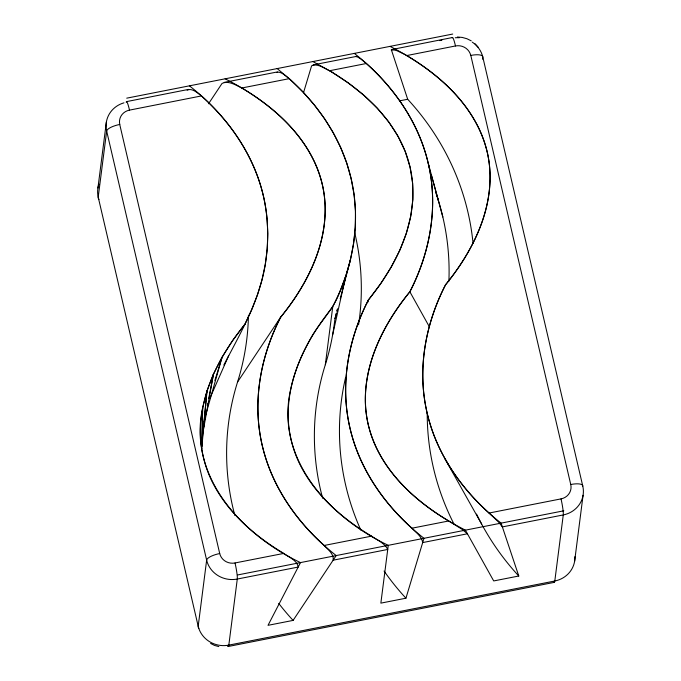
<?xml version="1.0" encoding="UTF-8"?>
<svg xmlns="http://www.w3.org/2000/svg" width="681" height="681" viewBox="0 0 681 681"><rect width="100%" height="100%" fill="white"/><g stroke="black" fill="none" stroke-linecap="round" stroke-linejoin="round"><path stroke-width="1.02" d="M201.899 448.617L202.64 407.774L206.973 390.928L213.476 374.048L222.057 357.236L232.596 340.594L244.956 324.207L251.783 309.71L257.486 294.882L261.998 279.789L265.258 264.5L267.207 249.101L267.812 233.677L267.046 218.303A186.517 176.464 7.3 0 0 256.465 173.4C244.879 143.512 225.241 117.251 201.465 95.927C197.669 93.05 191.88 87.602 187.147 90.224M201.925 439.994L202.64 407.774C187.522 476.87 242.538 535.121 300.5 562.591L268.016 625.328L293.094 620.4L336.21 555.568C300.857 527.869 272.553 489.656 262.236 445.459C252.089 402.241 260.414 356.265 280.666 317.184C310.672 280.708 333.332 232.417 322.283 184.355C310.391 135.221 268.305 100.805 225.122 78.809M201.934 446.225L206.973 390.928L204.649 414.823M203.236 429.362L203.738 424.169M203.942 422.092L204.445 416.9M97.928 188.016L106.389 121.942M322.632 498.245A264.969 250.676 7.3 0 1 325.314 364.761L332.72 306.952L339.913 291.579L345.846 275.848L350.434 259.819L353.601 243.594L355.295 227.267L355.465 210.94L354.086 194.706L351.149 178.677L346.68 162.946L340.704 147.615L333.273 132.778L324.462 118.52L314.341 104.908L303.011 92.012L290.591 79.89L277.176 68.568M482.54 59.179L482.812 57.085A25.708 24.32 7.3 0 0 472.273 42.145M574.611 561.357L583.072 495.283M202.929 432.478L213.476 374.048L208.718 398.547M207.33 405.689L207.731 403.646M332.643 334.797L345.846 275.848L342.271 289.97M336.397 313.183L334.856 319.236L336.474 313.09M336.908 311.166L337.418 309.148M337.01 311.047L337.546 308.995M340.228 298.746L350.434 259.819M205.441 415.904L222.057 357.236L214.89 380.492M303.488 92.769L311.6 65.827C317.235 62.967 324.326 68.389 329.595 70.73C359.525 88.641 387.183 112.697 402.335 144.713A124.921 118.179 7.3 0 1 412.958 189.607C413.801 230.663 393.678 268.799 368.43 299.929C351.754 332.388 342.926 369.289 346.348 405.825A186.517 176.464 7.3 0 0 356.921 450.737C368.506 480.624 388.144 506.885 411.92 528.209C415.921 532.431 421.862 536.492 422.688 542.578L467.421 533.785L462.058 529.307L448.694 520.974C418.764 503.063 391.107 479.007 375.955 446.991A124.921 118.179 7.3 0 1 365.331 402.096C364.488 361.049 384.612 322.913 409.86 291.783C426.536 259.316 435.363 222.415 431.941 185.879A186.517 176.464 7.3 0 0 421.369 140.976C409.775 111.08 390.136 84.819 366.361 63.495L360.351 58.617L356.469 56.395L313.107 64.908M367.587 302.739L368.43 299.929L380.79 283.543L391.337 266.901L399.917 250.089L406.421 233.208L410.745 216.362L412.822 199.661L412.592 183.198L410.047 167.092L405.195 151.437L398.062 136.336L388.732 121.873L377.274 108.134L363.816 95.178L348.502 83.065L331.468 71.846L312.885 61.545M276.682 72.535C280.402 70.637 285.884 76.136 289.229 78.664C313.005 99.988 332.643 126.249 344.237 156.145A186.517 176.464 7.3 0 1 354.81 201.048C357.678 232.204 351.762 263.751 339.547 292.455C333.137 310.383 318.563 323.305 309.821 339.972C300.976 355.805 294.081 372.711 290.412 390.511C275.286 459.607 330.302 517.858 388.264 545.328L380.858 603.136L405.936 598.207L423.974 538.305C388.621 510.605 360.326 472.393 350 428.204C339.862 384.978 348.178 339.002 368.43 299.929M210.046 397.874L228.714 355.584M223.845 364.99C241.185 331.868 260.661 298.542 265.837 260.857C268.927 239.278 268.186 217.213 263.385 195.932C253.068 151.744 224.764 113.531 189.412 85.832M390.017 46.376C433.21 68.372 475.295 102.788 487.187 151.923C498.237 199.984 475.568 248.276 445.561 284.76C425.319 323.833 416.993 369.809 427.132 413.035C437.457 457.223 465.753 495.436 501.105 523.136L518.777 576.015L493.699 580.944L465.404 530.158C422.211 508.162 380.134 473.746 368.234 424.612C357.185 376.55 379.853 328.259 409.86 291.783C430.103 252.702 438.428 206.726 428.289 163.508C417.964 119.311 389.668 81.099 354.316 53.399M208.531 103.759L222.04 83.44C228.382 80.23 236.018 85.236 241.832 87.994C271.762 105.904 299.419 129.96 314.571 161.976A124.921 118.179 7.3 0 1 325.195 206.871C326.037 247.918 305.914 286.054 280.666 317.184C263.99 349.651 255.162 386.553 258.584 423.088A186.517 176.464 7.3 0 0 269.157 467.992C280.742 497.888 300.381 524.149 324.156 545.472C327.876 549.473 334.252 554.121 333.128 560.199L387.736 549.456C384.867 543.217 377.104 540.042 371.562 536.143C341.624 518.232 313.967 494.176 298.823 462.161A124.921 118.179 7.3 0 1 288.191 417.266C287.356 376.218 307.48 338.082 332.72 306.952M234.868 515.508A264.969 250.676 7.3 0 1 237.55 382.024L280.666 317.184M244.956 324.207C219.716 355.337 199.584 393.473 200.427 434.529A124.921 118.179 7.3 0 0 211.059 479.424C226.203 511.44 253.86 535.496 283.798 553.406C288.77 557.194 297.205 560.31 298.184 567.069L237.286 579.046A25.708 24.32 7.3 0 1 206.649 560.14L106.67 131.058A25.708 24.32 7.3 0 1 123.968 102.831M188.671 89.381L126.581 101.605M277.661 71.888L224.177 82.401M228.297 646.482L554.283 582.366M126.726 98.166L452.712 34.05M473.031 243.143A264.969 250.676 7.3 0 0 407.689 99.264L391.32 49.645L452.567 37.498M391.286 50.156L393.346 49.747M439.798 40.613L441.858 40.213M119.779 124.461A12.777 12.088 7.3 0 1 129.509 110.118L201.465 95.927M241.832 87.994L289.229 78.664M329.595 70.73L366.361 63.495M404.872 54.489L406.727 55.561L455.487 45.967A12.777 12.088 7.3 0 1 470.767 55.433M399.662 100.839L407.689 99.264M198.869 628.291A25.708 7.857 -13.1 0 1 198.188 626.214L98.209 197.132L106.67 131.058A12.854 3.924 -13.1 0 1 119.737 124.47L219.716 553.542A12.777 12.088 7.3 0 0 235.03 562.957L283.798 553.406M324.156 545.472L371.562 536.143M411.92 528.209L448.694 520.974M406.727 55.561C436.657 73.471 464.314 97.528 479.467 129.543A124.921 118.179 7.3 0 1 490.09 174.438C490.933 215.494 470.809 253.621 445.561 284.76C428.885 317.218 420.058 354.12 423.48 390.656A186.517 176.464 7.3 0 0 434.052 435.568C445.646 465.455 465.285 491.716 489.06 513.04L561.025 498.884A12.777 12.088 7.3 0 0 570.746 484.506L470.801 55.425A12.854 3.924 -13.1 0 1 482.812 57.085L582.791 486.166A25.708 24.32 7.3 0 1 563.272 514.93L554.802 581.004A25.708 2.767 78.9 0 1 553.534 581.94M237.814 574.917L563.8 510.801M391.856 49.415L396.878 50.675L404.701 54.395M356.435 56.395L356.248 56.855M457.394 37.004L462.237 37.429L466.919 38.732L471.252 40.86M218.814 646.592L214.506 645.418L210.608 643.451M489.06 513.04L498.518 522.004L502.374 526.907L563.272 514.93A12.854 1.379 78.9 0 0 561.025 498.884M475.066 43.763L478.224 47.304M445.008 458.926L481.646 524.072M409.86 291.783L429.311 326.701M431.201 174.498L438.59 201.227M428.289 163.508L442.829 217.001M518.777 576.015A264.969 250.676 7.3 0 1 476.555 514.095M435.746 192.493A264.969 250.676 7.3 0 1 448.89 281.21M454.201 524.498A264.969 250.676 7.3 0 1 427.225 412.933M570.78 484.497A12.854 3.924 -13.1 0 1 582.791 486.166M219.716 553.542A12.854 3.924 -13.1 0 0 206.649 560.14L198.188 626.214A25.708 24.32 7.3 0 0 228.816 645.12L554.802 581.004A25.708 24.32 7.3 0 0 574.917 556.658M99.009 199.346A25.708 7.857 -13.1 0 1 98.209 197.132A25.708 24.32 7.3 0 1 98.966 184.057M227.548 646.056A25.708 2.767 78.9 0 0 228.816 645.12L237.286 579.046A12.854 1.379 78.9 0 0 235.039 563M201.84 446.2A264.969 250.676 7.3 0 1 205.517 414.891M248.446 315.26A264.969 250.676 7.3 0 1 237.55 382.024M293.094 620.4A264.969 250.676 7.3 0 1 278.742 603.434M334.746 320.283A264.969 250.676 7.3 0 1 325.314 364.761M405.936 598.207A264.969 250.676 7.3 0 1 384.075 571.044M360.828 530.099A264.969 250.676 7.3 0 1 345.548 377.615M354.597 232.281A264.969 250.676 7.3 0 1 358.555 324.803M455.248 37.761A25.708 24.32 7.3 0 1 459.292 37.744M126.198 102.295A12.854 1.379 78.9 0 1 129.501 110.084M452.235 37.855A12.854 1.379 78.9 0 1 455.487 45.967"/></g></svg>
